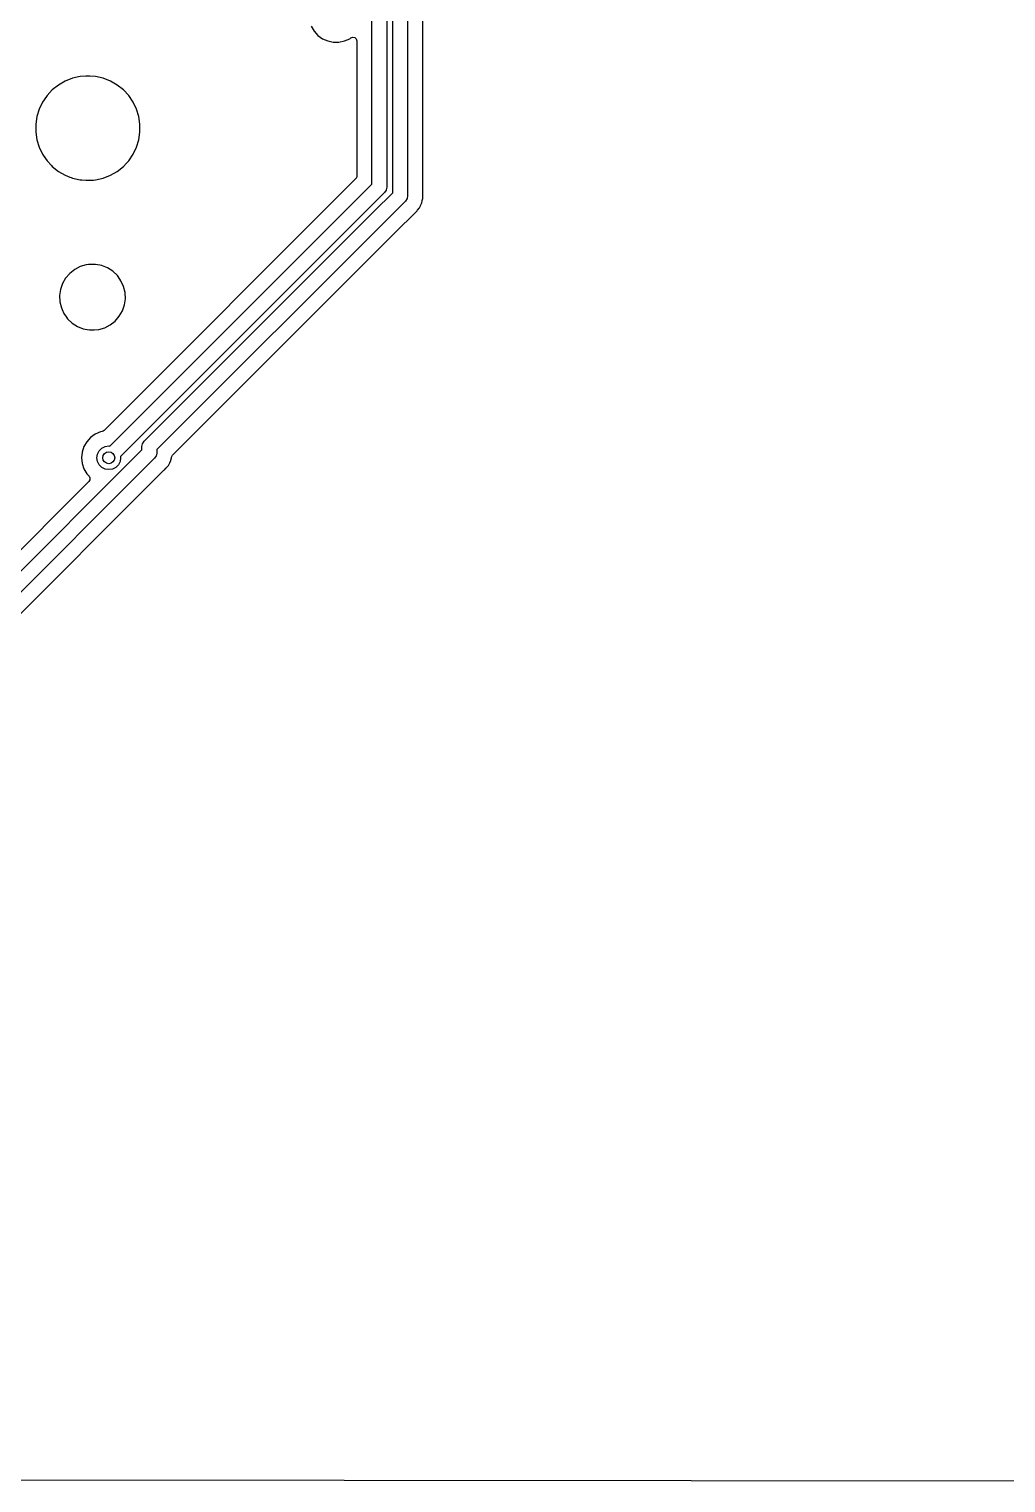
# Model space of a CAD drawing. Extents: x 15 to 269, y -160 to -43.
# Drawn here: x 102.55 to 135.38, y -159.92 to -111.08 of the extents above; entities that cross this region are included whole.
import ezdxf

# ---------------------------------------------------------------- set-up
doc = ezdxf.new("R2010")
doc.units = 0
doc.layers.add('BLACK', color=7, linetype='CONTINUOUS')

msp = doc.modelspace()

# ---------------------------------------------------------------- linework, layer by layer
at = {"layer": 'BLACK', "linetype": 'CONTINUOUS'}
for p, q in [((114.07, -116.286), (114.07, -110.15)), ((114.57, -110.254), (114.57, -116.39)), ((114.77, -111.29), (114.77, -110.44)), ((115.27, -110.543), (115.27, -111.29)), ((115.778, -116.667), (115.778, -110.805)), ((112.035, -110.982), (112.131, -111.147)), ((112.131, -111.147), (112.131, -111.147)), ((112.131, -111.147), (112.259, -111.289)), ((112.259, -111.289), (112.413, -111.401)), ((113.365, -111.374), (113.428, -111.35)), ((113.428, -111.35), (113.494, -111.363)), ((113.494, -111.363), (113.543, -111.409)), ((114.77, -116.576), (114.77, -111.29)), ((115.27, -111.29), (115.27, -116.68)), ((112.413, -111.401), (112.413, -111.401)), ((112.413, -111.401), (112.588, -111.479)), ((112.588, -111.479), (112.775, -111.518)), ((112.775, -111.518), (112.775, -111.518)), ((112.775, -111.518), (112.965, -111.518)), ((112.965, -111.518), (113.152, -111.479)), ((112.965, -111.518), (112.965, -111.518)), ((113.152, -111.479), (113.327, -111.401)), ((113.152, -111.479), (113.152, -111.479)), ((113.152, -111.479), (113.152, -111.479)), ((113.327, -111.401), (113.365, -111.374)), ((113.543, -111.409), (113.561, -111.474)), ((113.561, -111.474), (113.561, -116.024)), ((103.766, -112.827), (103.539, -112.958)), ((104.011, -112.731), (103.766, -112.827)), ((104.266, -112.673), (104.011, -112.731)), ((104.463, -112.658), (104.266, -112.673)), ((104.594, -112.658), (104.463, -112.658)), ((104.463, -112.658), (104.463, -112.658)), ((104.79, -112.673), (104.594, -112.658)), ((104.594, -112.658), (104.594, -112.658)), ((105.045, -112.731), (104.79, -112.673)), ((105.29, -112.827), (105.045, -112.731)), ((105.517, -112.958), (105.29, -112.827)), ((103.156, -113.314), (103.055, -113.461)), ((103.334, -113.122), (103.156, -113.314)), ((103.539, -112.958), (103.334, -113.122)), ((105.722, -113.122), (105.517, -112.958)), ((105.517, -112.958), (105.517, -112.958)), ((105.9, -113.314), (105.722, -113.122)), ((105.722, -113.122), (105.722, -113.122)), ((105.722, -113.122), (105.722, -113.122)), ((106.048, -113.531), (105.9, -113.314)), ((105.9, -113.314), (105.9, -113.314)), ((105.9, -113.314), (105.9, -113.314)), ((102.894, -113.767), (102.817, -114.018)), ((103.008, -113.531), (102.894, -113.767)), ((103.055, -113.461), (103.008, -113.531)), ((106.162, -113.767), (106.048, -113.531)), ((106.239, -114.018), (106.162, -113.767)), ((102.817, -114.018), (102.778, -114.277)), ((102.778, -114.277), (102.778, -114.54)), ((106.279, -114.277), (106.239, -114.018)), ((106.279, -114.54), (106.279, -114.277)), ((102.778, -114.54), (102.817, -114.799)), ((106.239, -114.799), (106.279, -114.54)), ((102.817, -114.799), (102.894, -115.05)), ((102.894, -115.05), (103.008, -115.286)), ((106.048, -115.286), (106.162, -115.05)), ((106.162, -115.05), (106.239, -114.799)), ((103.008, -115.286), (103.106, -115.43)), ((103.106, -115.43), (103.156, -115.503)), ((103.156, -115.503), (103.302, -115.661)), ((103.302, -115.661), (103.334, -115.695)), ((103.334, -115.695), (103.539, -115.859)), ((105.517, -115.859), (105.722, -115.695)), ((105.722, -115.695), (105.828, -115.581)), ((105.828, -115.581), (105.9, -115.503)), ((105.9, -115.503), (106.048, -115.286)), ((105.9, -115.503), (105.9, -115.503)), ((105.9, -115.503), (105.9, -115.503)), ((103.539, -115.859), (103.766, -115.99)), ((103.766, -115.99), (103.927, -116.053)), ((103.927, -116.053), (103.965, -116.068)), ((103.965, -116.068), (104.011, -116.086)), ((104.011, -116.086), (104.266, -116.144)), ((104.266, -116.144), (104.322, -116.148)), ((104.322, -116.148), (104.463, -116.159)), ((104.463, -116.159), (104.463, -116.159)), ((104.463, -116.159), (104.594, -116.159)), ((104.594, -116.159), (104.716, -116.15)), ((104.594, -116.159), (104.594, -116.159)), ((104.716, -116.15), (104.79, -116.144)), ((104.79, -116.144), (105.045, -116.086)), ((105.045, -116.086), (105.29, -115.99)), ((113.525, -116.112), (105.073, -124.564)), ((105.29, -115.99), (105.517, -115.859)), ((113.552, -116.072), (113.525, -116.112)), ((113.561, -116.024), (113.552, -116.072)), ((105.27, -125.086), (114.07, -116.286)), ((114.497, -116.566), (105.623, -125.44)), ((114.148, -117.198), (114.77, -116.576)), ((114.551, -116.485), (114.497, -116.566)), ((114.497, -116.566), (114.497, -116.566)), ((114.552, -116.481), (114.551, -116.485)), ((114.57, -116.39), (114.552, -116.481)), ((114.57, -116.39), (114.57, -116.39)), ((115.27, -116.68), (115.251, -116.775)), ((115.779, -116.67), (115.778, -116.667)), ((115.781, -116.746), (115.779, -116.67)), ((106.743, -124.603), (114.148, -117.198)), ((114.148, -117.198), (114.148, -117.198)), ((115.197, -116.856), (114.502, -117.552)), ((115.251, -116.775), (115.197, -116.856)), ((115.544, -117.235), (115.576, -117.197)), ((115.576, -117.197), (115.584, -117.189)), ((115.584, -117.189), (115.588, -117.185)), ((115.588, -117.185), (115.607, -117.16)), ((115.607, -117.16), (115.609, -117.157)), ((115.609, -117.157), (115.658, -117.099)), ((115.658, -117.099), (115.659, -117.098)), ((115.658, -117.099), (115.658, -117.099)), ((115.659, -117.098), (115.669, -117.082)), ((115.669, -117.082), (115.67, -117.08)), ((115.67, -117.08), (115.702, -117.012)), ((115.67, -117.08), (115.67, -117.08)), ((115.702, -117.012), (115.704, -117.009)), ((115.704, -117.009), (115.738, -116.941)), ((115.738, -116.94), (115.745, -116.921)), ((115.738, -116.941), (115.738, -116.94)), ((115.738, -116.941), (115.738, -116.941)), ((115.745, -116.92), (115.76, -116.845)), ((115.745, -116.921), (115.745, -116.92)), ((115.745, -116.92), (115.745, -116.92)), ((115.76, -116.845), (115.761, -116.842)), ((115.761, -116.842), (115.778, -116.768)), ((115.778, -116.768), (115.779, -116.767)), ((115.778, -116.768), (115.778, -116.768)), ((115.779, -116.767), (115.781, -116.747)), ((115.781, -116.747), (115.781, -116.746)), ((115.781, -116.746), (115.781, -116.746)), ((114.502, -117.552), (107.096, -124.957)), ((114.502, -117.552), (114.502, -117.552)), ((114.892, -117.88), (115.511, -117.261)), ((115.511, -117.261), (115.524, -117.25)), ((115.524, -117.25), (115.544, -117.235)), ((107.487, -125.285), (114.892, -117.88)), ((114.892, -117.88), (114.892, -117.88)), ((104.085, -119.155), (103.92, -119.285)), ((104.272, -119.059), (104.085, -119.155)), ((104.474, -118.999), (104.272, -119.059)), ((104.544, -118.993), (104.474, -118.999)), ((104.631, -118.984), (104.544, -118.993)), ((104.788, -118.984), (104.631, -118.984)), ((104.995, -119.024), (104.788, -118.984)), ((104.788, -118.984), (104.788, -118.984)), ((105.02, -119.034), (104.995, -119.024)), ((104.995, -119.024), (104.995, -119.024)), ((104.995, -119.024), (104.995, -119.024)), ((105.19, -119.102), (105.02, -119.034)), ((105.367, -119.216), (105.19, -119.102)), ((103.677, -119.626), (103.608, -119.825)), ((103.782, -119.444), (103.677, -119.626)), ((103.92, -119.285), (103.782, -119.444)), ((105.519, -119.361), (105.367, -119.216)), ((105.367, -119.216), (105.367, -119.216)), ((105.367, -119.216), (105.367, -119.216)), ((105.541, -119.391), (105.519, -119.361)), ((105.641, -119.533), (105.541, -119.391)), ((105.729, -119.724), (105.641, -119.533)), ((105.641, -119.533), (105.641, -119.533)), ((105.641, -119.533), (105.641, -119.533)), ((103.608, -119.825), (103.578, -120.033)), ((103.578, -120.033), (103.588, -120.243)), ((103.578, -120.033), (103.578, -120.033)), ((105.778, -119.928), (105.729, -119.724)), ((105.758, -120.347), (105.788, -120.138)), ((105.788, -120.138), (105.778, -119.928)), ((103.588, -120.243), (103.638, -120.448)), ((103.638, -120.448), (103.66, -120.497)), ((103.66, -120.497), (103.725, -120.639)), ((103.725, -120.639), (103.809, -120.757)), ((105.584, -120.728), (105.69, -120.545)), ((105.69, -120.545), (105.758, -120.347)), ((103.809, -120.757), (103.847, -120.81)), ((103.847, -120.81), (103.999, -120.956)), ((103.999, -120.956), (103.999, -120.956)), ((103.999, -120.956), (103.999, -120.956)), ((103.999, -120.956), (104.176, -121.069)), ((104.176, -121.069), (104.176, -121.069)), ((104.176, -121.069), (104.371, -121.147)), ((104.893, -121.172), (105.094, -121.113)), ((105.094, -121.113), (105.281, -121.017)), ((105.281, -121.017), (105.447, -120.887)), ((105.447, -120.887), (105.584, -120.728)), ((104.371, -121.147), (104.5, -121.172)), ((104.5, -121.172), (104.578, -121.187)), ((104.578, -121.187), (104.578, -121.187)), ((104.578, -121.187), (104.736, -121.187)), ((104.736, -121.187), (104.893, -121.172)), ((104.736, -121.187), (104.736, -121.187)), ((104.491, -124.943), (104.395, -125.108)), ((104.619, -124.801), (104.491, -124.943)), ((104.773, -124.689), (104.619, -124.801)), ((104.948, -124.611), (104.773, -124.689)), ((105.011, -124.597), (104.948, -124.611)), ((105.045, -124.585), (105.011, -124.597)), ((105.073, -124.564), (105.045, -124.585)), ((106.345, -125.105), (106.364, -125.009)), ((106.364, -125.009), (106.418, -124.928)), ((106.418, -124.928), (106.743, -124.603)), ((106.418, -124.928), (106.418, -124.928)), ((106.743, -124.603), (106.743, -124.603)), ((107.096, -124.957), (106.845, -125.208)), ((107.096, -124.957), (107.096, -124.957)), ((93.3181, -138.24), (106.345, -125.213)), ((106.772, -125.494), (93.5985, -138.667)), ((104.336, -125.29), (104.316, -125.48)), ((104.316, -125.48), (104.336, -125.67)), ((104.395, -125.108), (104.336, -125.29)), ((104.83, -125.48), (104.849, -125.356)), ((104.849, -125.603), (104.83, -125.48)), ((104.849, -125.356), (104.906, -125.245)), ((104.906, -125.245), (104.995, -125.156)), ((104.995, -125.156), (105.106, -125.099)), ((105.106, -125.099), (105.23, -125.08)), ((105.23, -125.08), (105.27, -125.086)), ((105.63, -125.48), (105.61, -125.603)), ((105.623, -125.44), (105.63, -125.48)), ((106.345, -125.213), (106.345, -125.105)), ((106.826, -125.413), (106.772, -125.494)), ((106.772, -125.494), (106.772, -125.494)), ((106.829, -125.398), (106.826, -125.413)), ((106.845, -125.317), (106.829, -125.398)), ((106.845, -125.208), (106.845, -125.317)), ((106.845, -125.317), (106.845, -125.317)), ((107.32, -125.557), (107.335, -125.483)), ((107.335, -125.483), (107.336, -125.479)), ((107.336, -125.479), (107.341, -125.457)), ((107.341, -125.457), (107.374, -125.398)), ((107.374, -125.398), (107.487, -125.285)), ((107.487, -125.285), (107.487, -125.285)), ((93.9671, -139.017), (107.086, -125.899)), ((104.336, -125.67), (104.395, -125.851)), ((104.395, -125.851), (104.491, -126.017)), ((104.491, -126.017), (104.569, -126.104)), ((104.906, -125.715), (104.849, -125.603)), ((104.995, -125.803), (104.906, -125.715)), ((105.106, -125.86), (104.995, -125.803)), ((105.23, -125.88), (105.106, -125.86)), ((105.353, -125.86), (105.23, -125.88)), ((105.465, -125.803), (105.353, -125.86)), ((105.553, -125.715), (105.465, -125.803)), ((105.61, -125.603), (105.553, -125.715)), ((107.086, -125.899), (107.099, -125.887)), ((107.099, -125.887), (107.119, -125.872)), ((107.119, -125.872), (107.151, -125.834)), ((107.151, -125.834), (107.158, -125.826)), ((107.158, -125.826), (107.162, -125.822)), ((107.162, -125.822), (107.182, -125.797)), ((107.182, -125.797), (107.184, -125.795)), ((107.184, -125.795), (107.185, -125.794)), ((107.185, -125.794), (107.233, -125.737)), ((107.233, -125.737), (107.234, -125.736)), ((107.233, -125.737), (107.233, -125.737)), ((107.234, -125.736), (107.244, -125.719)), ((107.244, -125.719), (107.245, -125.718)), ((107.245, -125.718), (107.277, -125.649)), ((107.245, -125.718), (107.245, -125.718)), ((107.277, -125.649), (107.278, -125.646)), ((107.278, -125.646), (107.312, -125.578)), ((107.312, -125.578), (107.313, -125.577)), ((107.312, -125.578), (107.312, -125.578)), ((107.313, -125.577), (107.319, -125.558)), ((107.319, -125.558), (107.32, -125.557)), ((107.32, -125.557), (107.32, -125.557)), ((104.565, -126.274), (93.1438, -137.695)), ((104.596, -126.221), (104.565, -126.274)), ((104.569, -126.104), (104.598, -126.159)), ((104.598, -126.159), (104.596, -126.221)), ((187.141, -159.923), (90.6118, -159.82))]:
    msp.add_line(p, q, dxfattribs=at)
at = {"layer": 'BLACK'}
msp.add_circle((105.23, -125.48), 0.2, dxfattribs=at)

doc.saveas('drawing.dxf')
